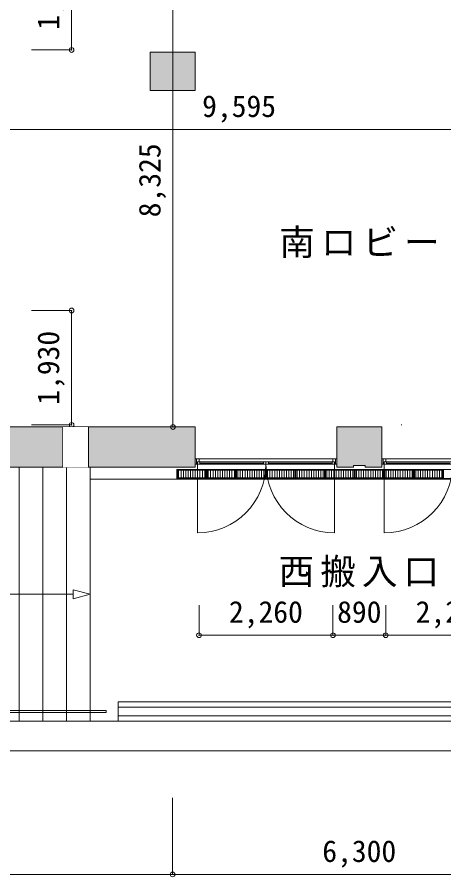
# Model space of a CAD drawing. Units: millimetres at full size, sheet at 1:200; details may follow other scales. Extents: x -96239 to 62349, y -170536 to 17264.
# Drawn here: x -35839 to -28641, y -106155 to -91653 of the extents above; entities that cross this region are included whole.
import ezdxf
from ezdxf.enums import TextEntityAlignment as Align

# ---------------------------------------------------------------- set-up
doc = ezdxf.new("R2010")
doc.units = ezdxf.units.MM
doc.header["$LTSCALE"] = 200
doc.header["$PDMODE"] = 32
doc.header["$PDSIZE"] = 80
for name, color, linetype, lineweight in [('0-1_躯体', 7, 'Continuous', 9), ('0-2_建具', 7, 'Continuous', 9), ('0-3_仕上', 4, 'Continuous', 5), ('0-6_寸法', 4, 'Continuous', 5), ('0-C_タイル・側溝', 7, 'Continuous', 9)]:
    doc.layers.add(name, color=color, linetype=linetype, lineweight=lineweight)
doc.layers.add('0-4_室名', color=7, linetype='Continuous')
doc.styles.add('ＭＳ ゴシック', font='')
doc.styles.add('ＭＳ Ｐゴシック', font='')
doc.styles.get('ＭＳ ゴシック').set_extended_font_data('MS Gothic')
doc.styles.get('ＭＳ Ｐゴシック').set_extended_font_data('MS PGothic')

msp = doc.modelspace()

# ---------------------------------------------------------------- linework, layer by layer
at = {"layer": '0-1_躯体'}
for p, q in [((-33596.1, -92241.2), (-33596.1, -92891.2)), ((-33596.1, -92241.2), (-33596.1, -92891.2)), ((-40891.1, -98566.2), (-32836.1, -98566.2)), ((-32836.1, -98566.2), (-32836.1, -99246.2)), ((-30446.1, -99246.2), (-30446.1, -98566.2)), ((-29686.1, -98566.2), (-30446.1, -98566.2)), ((-29686.1, -99246.2), (-29686.1, -98566.2)), ((-30446.1, -99106.2), (-32836.1, -99106.2)), ((-27296.1, -99106.2), (-29686.1, -99106.2)), ((-41541.1, -99246.2), (-32836.1, -99246.2)), ((-34606.1, -99246.2), (-34606.1, -103531.2)), ((-30446.1, -99246.2), (-30166.1, -99246.2)), ((-30166.1, -99216.2), (-30166.1, -99246.2)), ((-29686.1, -99246.2), (-29966.1, -99246.2)), ((-24426.1, -99446.2), (-34606.1, -99446.2)), ((-24146.1, -103201.2), (-34136.1, -103201.2)), ((-34136.1, -103291.2), (-34136.1, -103441.2)), ((-34136.1, -103531.2), (-41541.1, -103531.2)), ((-24146.1, -103441.2), (-34136.1, -103441.2)), ((-34136.1, -103441.2), (-34136.1, -103531.2)), ((-24146.1, -103531.2), (-34136.1, -103531.2))]:
    msp.add_line(p, q, dxfattribs=at)
for points in [[(-33596.1, -92241.2), (-32836.1, -92241.2), (-32836.1, -92891.2), (-33596.1, -92891.2)], [(-33596.1, -92241.2), (-32836.1, -92241.2), (-32836.1, -92891.2), (-33596.1, -92891.2)], [(-30166.1, -99216.2), (-29966.1, -99216.2), (-29966.1, -99246.2)], [(-24146.1, -103291.2), (-34136.1, -103291.2), (-34136.1, -103201.2)]]:
    msp.add_lwpolyline(points, dxfattribs=at)
at = {"layer": '0-1_躯体', "color": 9}
for points in [[(-32836.1, -92241.2), (-33596.1, -92241.2), (-32836.1, -92891.2), (-33596.1, -92891.2)], [(-32836.1, -98566.2), (-41541.1, -98566.2), (-32836.1, -99246.2), (-41541.1, -99246.2)], [(-30446.1, -98566.2), (-30446.1, -99216.2), (-30166.1, -98566.2), (-30166.1, -99216.2)], [(-29688.5, -98563.8), (-30166.1, -98563.8), (-29688.5, -99216.2), (-30166.1, -99216.2)], [(-30166.1, -99246.2), (-30166.1, -99196.2), (-30446.1, -99246.2), (-30446.1, -99196.2)], [(-29686.1, -99246.2), (-29686.1, -99216.2), (-29966.1, -99246.2), (-29966.1, -99216.2)]]:
    msp.add_solid(points, dxfattribs=at)
at = {"layer": '0-2_建具'}
for p, q in [((-35066.1, -98566.2), (-35051.1, -98566.2)), ((-35066.1, -98566.2), (-35066.1, -99246.2)), ((-35046.1, -98566.2), (-34871.1, -98566.2)), ((-34881.1, -98596.2), (-34881.1, -98636.2)), ((-34871.1, -98566.2), (-34871.1, -98591.2)), ((-34851.1, -98566.2), (-34866.1, -98566.2)), ((-34851.1, -98566.2), (-34836.1, -98566.2)), ((-34836.1, -98566.2), (-34836.1, -98596.2)), ((-34836.1, -98596.2), (-34821.1, -98596.2)), ((-34831.1, -98566.2), (-34656.1, -98566.2)), ((-34821.1, -98596.2), (-34821.1, -98636.2)), ((-34656.1, -98566.2), (-34656.1, -98591.2)), ((-34636.1, -98566.2), (-34651.1, -98566.2)), ((-34636.1, -98566.2), (-34636.1, -99246.2)), ((-34881.1, -98636.2), (-34866.1, -98636.2)), ((-34866.1, -98636.2), (-34866.1, -99176.2)), ((-34821.1, -98636.2), (-34836.1, -98636.2)), ((-34836.1, -98636.2), (-34836.1, -99176.2)), ((-34881.1, -99216.2), (-34881.1, -99176.2)), ((-34881.1, -99176.2), (-34866.1, -99176.2)), ((-34821.1, -99176.2), (-34836.1, -99176.2)), ((-34821.1, -99216.2), (-34821.1, -99176.2)), ((-32836.1, -99196.2), (-32836.1, -99106.2)), ((-32771.1, -99106.2), (-32836.1, -99106.2)), ((-32836.1, -99196.2), (-32836.1, -99106.2)), ((-32816.1, -99106.2), (-32816.1, -99196.2)), ((-32796.1, -99156.2), (-30486.1, -99156.2)), ((-32771.1, -99156.2), (-32771.1, -99106.2)), ((-32756.1, -99156.2), (-32756.1, -99196.2)), ((-32756.1, -99176.2), (-31681.1, -99176.2)), ((-31681.1, -99196.2), (-31681.1, -99156.2)), ((-31681.1, -99196.2), (-31681.1, -99156.2)), ((-31641.1, -99196.2), (-31641.1, -99156.2)), ((-31641.1, -99196.2), (-31641.1, -99156.2)), ((-31601.1, -99196.2), (-31601.1, -99156.2)), ((-31601.1, -99176.2), (-30526.1, -99176.2)), ((-30526.1, -99196.2), (-30526.1, -99156.2)), ((-30511.1, -99156.2), (-30511.1, -99106.2)), ((-30511.1, -99106.2), (-30446.1, -99106.2)), ((-30466.1, -99196.2), (-30466.1, -99106.2)), ((-30446.1, -99196.2), (-30446.1, -99106.2)), ((-29686.1, -99196.2), (-29686.1, -99106.2)), ((-29621.1, -99106.2), (-29686.1, -99106.2)), ((-29666.1, -99106.2), (-29666.1, -99196.2)), ((-29646.1, -99156.2), (-27336.1, -99156.2)), ((-29621.1, -99156.2), (-29621.1, -99106.2)), ((-29606.1, -99156.2), (-29606.1, -99196.2)), ((-29606.1, -99176.2), (-28531.1, -99176.2)), ((-34606.1, -99246.2), (-37006.1, -99246.2)), ((-35806.1, -99246.2), (-35806.1, -103531.2)), ((-35406.1, -99246.2), (-35406.1, -103531.2)), ((-35046.1, -99246.2), (-34871.1, -99246.2)), ((-35006.1, -99246.2), (-35006.1, -103531.2)), ((-34866.1, -99216.2), (-34881.1, -99216.2)), ((-34871.1, -99246.2), (-34871.1, -99221.2)), ((-34866.1, -99246.2), (-34866.1, -99216.2)), ((-34851.1, -99246.2), (-34866.1, -99246.2)), ((-34851.1, -99246.2), (-34836.1, -99246.2)), ((-34831.1, -99246.2), (-34656.1, -99246.2)), ((-34656.1, -99246.2), (-34656.1, -99221.2)), ((-34606.1, -99246.2), (-34606.1, -103531.2)), ((-32796.1, -99196.2), (-32836.1, -99196.2)), ((-32803, -99196.2), (-30446.1, -99196.2)), ((-29646.1, -99196.2), (-29686.1, -99196.2)), ((-29653, -99196.2), (-27296.1, -99196.2)), ((-34894.9, -101311.3), (-34606.1, -101388.7)), ((-34894.9, -101311.3), (-34894.9, -101466.1)), ((-34894.9, -101388.7), (-37006.1, -101388.7)), ((-34894.9, -101466.1), (-34606.1, -101388.7)), ((-34606.1, -103531.2), (-37006.1, -103531.2))]:
    msp.add_line(p, q, dxfattribs=at)
at = {"layer": '0-2_建具', "color": 4, "lineweight": 5}
for p, q in [((-32796.1, -99156.2), (-32796.1, -100351.2)), ((-30486.1, -100351.2), (-30486.1, -99156.2)), ((-29646.1, -99156.2), (-29646.1, -100351.2))]:
    msp.add_line(p, q, dxfattribs=at)
at = {"layer": '0-2_建具'}
for points in [[(-35051.1, -98566.2), (-35051.1, -98596.2), (-35036.1, -98596.2), (-35036.1, -98636.2), (-35066.1, -98636.2)], [(-35046.1, -98566.2), (-35046.1, -98591.2), (-34871.1, -98591.2)], [(-34866.1, -98566.2), (-34866.1, -98596.2), (-34881.1, -98596.2)], [(-34831.1, -98566.2), (-34831.1, -98591.2), (-34656.1, -98591.2)], [(-34636.1, -98566.2), (-34636.1, -99246.2), (-34651.1, -99246.2), (-34651.1, -99216.2), (-34666.1, -99216.2), (-34666.1, -99176.2), (-34636.1, -99176.2)], [(-34651.1, -98566.2), (-34651.1, -98596.2), (-34666.1, -98596.2), (-34666.1, -98636.2), (-34636.1, -98636.2)], [(-35066.1, -99246.2), (-35051.1, -99246.2), (-35051.1, -99216.2), (-35036.1, -99216.2), (-35036.1, -99176.2), (-35066.1, -99176.2)], [(-35046.1, -99246.2), (-35046.1, -99221.2), (-34871.1, -99221.2)], [(-34836.1, -99246.2), (-34836.1, -99216.2), (-34821.1, -99216.2)], [(-34831.1, -99246.2), (-34831.1, -99221.2), (-34656.1, -99221.2)]]:
    msp.add_lwpolyline(points, dxfattribs=at)
at = {"layer": '0-2_建具', "color": 4, "lineweight": 5}
for centre, start, end in [((-32796.1, -99196.2), 270, 0), ((-30486.1, -99196.2), 180, 270), ((-29646.1, -99196.2), 270, 0)]:
    msp.add_arc(centre, 1155, start, end, dxfattribs=at)
at = {"layer": '0-3_仕上', "color": 7, "lineweight": 9}
for p, q in [((-33146.1, -99436.2), (-33146.1, -99286.2)), ((-32646.1, -99286.2), (-33146.1, -99286.2)), ((-33146.1, -99436.2), (-33146.1, -99286.2)), ((-33136.1, -99426.2), (-33136.1, -99296.2)), ((-32656.1, -99296.2), (-33136.1, -99296.2)), ((-32656.1, -99426.2), (-32656.1, -99296.2)), ((-32646.1, -99436.2), (-32646.1, -99286.2)), ((-32146.1, -99286.2), (-32646.1, -99286.2)), ((-32646.1, -99436.2), (-32646.1, -99286.2)), ((-32646.1, -99436.2), (-32646.1, -99286.2)), ((-32646.1, -99436.2), (-32646.1, -99286.2)), ((-32646.1, -99436.2), (-32646.1, -99286.2)), ((-32636.1, -99426.2), (-32636.1, -99296.2)), ((-32156.1, -99296.2), (-32636.1, -99296.2)), ((-32156.1, -99426.2), (-32156.1, -99296.2)), ((-32146.1, -99436.2), (-32146.1, -99286.2)), ((-32146.1, -99436.2), (-32146.1, -99286.2)), ((-31646.1, -99286.2), (-32146.1, -99286.2)), ((-32146.1, -99436.2), (-32146.1, -99286.2)), ((-32136.1, -99426.2), (-32136.1, -99296.2)), ((-31656.1, -99296.2), (-32136.1, -99296.2)), ((-31656.1, -99426.2), (-31656.1, -99296.2)), ((-31646.1, -99436.2), (-31646.1, -99286.2)), ((-31646.1, -99436.2), (-31646.1, -99286.2)), ((-31146.1, -99286.2), (-31646.1, -99286.2)), ((-31646.1, -99436.2), (-31646.1, -99286.2)), ((-31636.1, -99426.2), (-31636.1, -99296.2)), ((-31156.1, -99296.2), (-31636.1, -99296.2)), ((-31156.1, -99426.2), (-31156.1, -99296.2)), ((-31146.1, -99436.2), (-31146.1, -99286.2)), ((-31146.1, -99436.2), (-31146.1, -99286.2)), ((-30646.1, -99286.2), (-31146.1, -99286.2)), ((-31146.1, -99436.2), (-31146.1, -99286.2)), ((-31136.1, -99426.2), (-31136.1, -99296.2)), ((-30656.1, -99296.2), (-31136.1, -99296.2)), ((-30656.1, -99426.2), (-30656.1, -99296.2)), ((-30646.1, -99436.2), (-30646.1, -99286.2)), ((-30646.1, -99436.2), (-30646.1, -99286.2)), ((-30146.1, -99286.2), (-30646.1, -99286.2)), ((-30646.1, -99436.2), (-30646.1, -99286.2)), ((-30636.1, -99426.2), (-30636.1, -99296.2)), ((-30156.1, -99296.2), (-30636.1, -99296.2)), ((-30156.1, -99426.2), (-30156.1, -99296.2)), ((-30146.1, -99436.2), (-30146.1, -99286.2)), ((-30146.1, -99436.2), (-30146.1, -99286.2)), ((-29646.1, -99286.2), (-30146.1, -99286.2)), ((-30146.1, -99436.2), (-30146.1, -99286.2)), ((-30136.1, -99426.2), (-30136.1, -99296.2)), ((-29656.1, -99296.2), (-30136.1, -99296.2)), ((-29656.1, -99426.2), (-29656.1, -99296.2)), ((-29646.1, -99436.2), (-29646.1, -99286.2)), ((-29646.1, -99436.2), (-29646.1, -99286.2)), ((-29146.1, -99286.2), (-29646.1, -99286.2)), ((-29646.1, -99436.2), (-29646.1, -99286.2)), ((-29636.1, -99426.2), (-29636.1, -99296.2)), ((-29156.1, -99296.2), (-29636.1, -99296.2)), ((-29156.1, -99426.2), (-29156.1, -99296.2)), ((-29146.1, -99436.2), (-29146.1, -99286.2)), ((-29146.1, -99436.2), (-29146.1, -99286.2)), ((-28646.1, -99286.2), (-29146.1, -99286.2)), ((-29146.1, -99436.2), (-29146.1, -99286.2)), ((-29136.1, -99426.2), (-29136.1, -99296.2)), ((-28656.1, -99296.2), (-29136.1, -99296.2)), ((-28656.1, -99426.2), (-28656.1, -99296.2)), ((-28646.1, -99436.2), (-28646.1, -99286.2)), ((-28646.1, -99436.2), (-28646.1, -99286.2)), ((-28146.1, -99286.2), (-28646.1, -99286.2)), ((-28646.1, -99436.2), (-28646.1, -99286.2)), ((-32646.1, -99436.2), (-33146.1, -99436.2)), ((-32656.1, -99426.2), (-33136.1, -99426.2)), ((-32146.1, -99436.2), (-32646.1, -99436.2)), ((-32156.1, -99426.2), (-32636.1, -99426.2)), ((-31646.1, -99436.2), (-32146.1, -99436.2)), ((-31656.1, -99426.2), (-32136.1, -99426.2)), ((-31146.1, -99436.2), (-31646.1, -99436.2)), ((-31156.1, -99426.2), (-31636.1, -99426.2)), ((-30646.1, -99436.2), (-31146.1, -99436.2)), ((-30656.1, -99426.2), (-31136.1, -99426.2)), ((-30146.1, -99436.2), (-30646.1, -99436.2)), ((-30156.1, -99426.2), (-30636.1, -99426.2)), ((-29646.1, -99436.2), (-30146.1, -99436.2)), ((-29656.1, -99426.2), (-30136.1, -99426.2)), ((-29146.1, -99436.2), (-29646.1, -99436.2)), ((-29156.1, -99426.2), (-29636.1, -99426.2)), ((-28646.1, -99436.2), (-29146.1, -99436.2)), ((-28656.1, -99426.2), (-29136.1, -99426.2)), ((-28146.1, -99436.2), (-28646.1, -99436.2)), ((-34355.2, -103351.2), (-37006.1, -103351.2)), ((-34355.2, -103381.2), (-37006.1, -103381.2)), ((-34400.6, -103351.2), (-34336.1, -103351.2)), ((-34400.6, -103381.2), (-34336.1, -103381.2)), ((-34336.1, -103351.2), (-34336.1, -103381.2))]:
    msp.add_line(p, q, dxfattribs=at)
at = {"layer": '0-3_仕上'}
for p, q in [((-33114.7, -99296.2), (-33114.7, -99426.2)), ((-33074.7, -99296.2), (-33074.7, -99426.2)), ((-33034.7, -99296.2), (-33034.7, -99426.2)), ((-32994.7, -99296.2), (-32994.7, -99426.2)), ((-32954.7, -99296.2), (-32954.7, -99426.2)), ((-32914.7, -99296.2), (-32914.7, -99426.2)), ((-32874.7, -99296.2), (-32874.7, -99426.2)), ((-32834.7, -99296.2), (-32834.7, -99426.2)), ((-32794.7, -99296.2), (-32794.7, -99426.2)), ((-32754.7, -99296.2), (-32754.7, -99426.2)), ((-32714.7, -99296.2), (-32714.7, -99426.2)), ((-32674.7, -99296.2), (-32674.7, -99426.2)), ((-32614.7, -99296.2), (-32614.7, -99426.2)), ((-32574.7, -99296.2), (-32574.7, -99426.2)), ((-32534.7, -99296.2), (-32534.7, -99426.2)), ((-32494.7, -99296.2), (-32494.7, -99426.2)), ((-32454.7, -99296.2), (-32454.7, -99426.2)), ((-32414.7, -99296.2), (-32414.7, -99426.2)), ((-32374.7, -99296.2), (-32374.7, -99426.2)), ((-32334.7, -99296.2), (-32334.7, -99426.2)), ((-32294.7, -99296.2), (-32294.7, -99426.2)), ((-32254.7, -99296.2), (-32254.7, -99426.2)), ((-32214.7, -99296.2), (-32214.7, -99426.2)), ((-32174.7, -99296.2), (-32174.7, -99426.2)), ((-32114.7, -99296.2), (-32114.7, -99426.2)), ((-32074.7, -99296.2), (-32074.7, -99426.2)), ((-32034.7, -99296.2), (-32034.7, -99426.2)), ((-31994.7, -99296.2), (-31994.7, -99426.2)), ((-31954.7, -99296.2), (-31954.7, -99426.2)), ((-31914.7, -99296.2), (-31914.7, -99426.2)), ((-31874.7, -99296.2), (-31874.7, -99426.2)), ((-31834.7, -99296.2), (-31834.7, -99426.2)), ((-31794.7, -99296.2), (-31794.7, -99426.2)), ((-31754.7, -99296.2), (-31754.7, -99426.2)), ((-31714.7, -99296.2), (-31714.7, -99426.2)), ((-31674.7, -99296.2), (-31674.7, -99426.2)), ((-31614.7, -99296.2), (-31614.7, -99426.2)), ((-31574.7, -99296.2), (-31574.7, -99426.2)), ((-31534.7, -99296.2), (-31534.7, -99426.2)), ((-31494.7, -99296.2), (-31494.7, -99426.2)), ((-31454.7, -99296.2), (-31454.7, -99426.2)), ((-31414.7, -99296.2), (-31414.7, -99426.2)), ((-31374.7, -99296.2), (-31374.7, -99426.2)), ((-31334.7, -99296.2), (-31334.7, -99426.2)), ((-31294.7, -99296.2), (-31294.7, -99426.2)), ((-31254.7, -99296.2), (-31254.7, -99426.2)), ((-31214.7, -99296.2), (-31214.7, -99426.2)), ((-31174.7, -99296.2), (-31174.7, -99426.2)), ((-31114.7, -99296.2), (-31114.7, -99426.2)), ((-31074.7, -99296.2), (-31074.7, -99426.2)), ((-31034.7, -99296.2), (-31034.7, -99426.2)), ((-30994.7, -99296.2), (-30994.7, -99426.2)), ((-30954.7, -99296.2), (-30954.7, -99426.2)), ((-30914.7, -99296.2), (-30914.7, -99426.2)), ((-30874.7, -99296.2), (-30874.7, -99426.2)), ((-30834.7, -99296.2), (-30834.7, -99426.2)), ((-30794.7, -99296.2), (-30794.7, -99426.2)), ((-30754.7, -99296.2), (-30754.7, -99426.2)), ((-30714.7, -99296.2), (-30714.7, -99426.2)), ((-30674.7, -99296.2), (-30674.7, -99426.2)), ((-30614.7, -99296.2), (-30614.7, -99426.2)), ((-30574.7, -99296.2), (-30574.7, -99426.2)), ((-30534.7, -99296.2), (-30534.7, -99426.2)), ((-30494.7, -99296.2), (-30494.7, -99426.2)), ((-30454.7, -99296.2), (-30454.7, -99426.2)), ((-30414.7, -99296.2), (-30414.7, -99426.2)), ((-30374.7, -99296.2), (-30374.7, -99426.2)), ((-30334.7, -99296.2), (-30334.7, -99426.2)), ((-30294.7, -99296.2), (-30294.7, -99426.2)), ((-30254.7, -99296.2), (-30254.7, -99426.2)), ((-30214.7, -99296.2), (-30214.7, -99426.2)), ((-30174.7, -99296.2), (-30174.7, -99426.2)), ((-30114.7, -99296.2), (-30114.7, -99426.2)), ((-30074.7, -99296.2), (-30074.7, -99426.2)), ((-30034.7, -99296.2), (-30034.7, -99426.2)), ((-29994.7, -99296.2), (-29994.7, -99426.2)), ((-29954.7, -99296.2), (-29954.7, -99426.2)), ((-29914.7, -99296.2), (-29914.7, -99426.2)), ((-29874.7, -99296.2), (-29874.7, -99426.2)), ((-29834.7, -99296.2), (-29834.7, -99426.2)), ((-29794.7, -99296.2), (-29794.7, -99426.2)), ((-29754.7, -99296.2), (-29754.7, -99426.2)), ((-29714.7, -99296.2), (-29714.7, -99426.2)), ((-29674.7, -99296.2), (-29674.7, -99426.2)), ((-29614.7, -99296.2), (-29614.7, -99426.2)), ((-29574.7, -99296.2), (-29574.7, -99426.2)), ((-29534.7, -99296.2), (-29534.7, -99426.2)), ((-29494.7, -99296.2), (-29494.7, -99426.2)), ((-29454.7, -99296.2), (-29454.7, -99426.2)), ((-29414.7, -99296.2), (-29414.7, -99426.2)), ((-29374.7, -99296.2), (-29374.7, -99426.2)), ((-29334.7, -99296.2), (-29334.7, -99426.2)), ((-29294.7, -99296.2), (-29294.7, -99426.2)), ((-29254.7, -99296.2), (-29254.7, -99426.2)), ((-29214.7, -99296.2), (-29214.7, -99426.2)), ((-29174.7, -99296.2), (-29174.7, -99426.2)), ((-29114.7, -99296.2), (-29114.7, -99426.2)), ((-29074.7, -99296.2), (-29074.7, -99426.2)), ((-29034.7, -99296.2), (-29034.7, -99426.2)), ((-28994.7, -99296.2), (-28994.7, -99426.2)), ((-28954.7, -99296.2), (-28954.7, -99426.2)), ((-28914.7, -99296.2), (-28914.7, -99426.2)), ((-28874.7, -99296.2), (-28874.7, -99426.2)), ((-28834.7, -99296.2), (-28834.7, -99426.2)), ((-28794.7, -99296.2), (-28794.7, -99426.2)), ((-28754.7, -99296.2), (-28754.7, -99426.2)), ((-28714.7, -99296.2), (-28714.7, -99426.2)), ((-28674.7, -99296.2), (-28674.7, -99426.2))]:
    msp.add_line(p, q, dxfattribs=at)
at = {"layer": '0-6_寸法'}
for p, q in [((-34920.3, -92206.2), (-34920.3, -90276.2)), ((-33210.4, -90241.2), (-33210.4, -98566.2)), ((-34920.3, -92206.2), (-35598.3, -92206.2)), ((-27296.1, -93546.9), (-36891.1, -93546.9)), ((-34920.3, -96601.2), (-35598.3, -96601.2)), ((-34920.3, -98531.2), (-34920.3, -96601.2)), ((-34920.3, -98531.2), (-35598.3, -98531.2)), ((-29350.7, -98531.2), (-29359, -98531.2)), ((-32771.1, -102078.8), (-32771.1, -101570.3)), ((-30511.1, -102078.8), (-30511.1, -101570.3)), ((-29621.1, -102078.8), (-29621.1, -101570.3)), ((-30511.1, -102078.8), (-32771.1, -102078.8)), ((-29621.1, -102078.8), (-30511.1, -102078.8)), ((-27361.1, -102078.8), (-29621.1, -102078.8)), ((-33216.1, -106114.7), (-33216.1, -104824.5)), ((-41216.1, -106114.7), (-33216.1, -106114.7)), ((-33216.1, -106114.7), (-26916.1, -106114.7))]:
    msp.add_line(p, q, dxfattribs=at)
for p in [(-34920.3, -92206.2), (-34920.3, -96601.2), (-34920.3, -98531.2), (-33210.4, -98566.2), (-32771.1, -102078.8), (-30511.1, -102078.8), (-29621.1, -102078.8), (-33216.1, -106114.7)]:
    msp.add_point(p, dxfattribs=at)
at = {"layer": '0-C_タイル・側溝'}
for p, q in [((-42733.5, -103531.2), (-24046.1, -103531.2)), ((-23846.1, -104031.2), (-42749.6, -104031.2))]:
    msp.add_line(p, q, dxfattribs=at)

# ---------------------------------------------------------------- texts
at = {"layer": '0-4_室名', "char_height": 439.9, "attachment_point": 7, "style": 'ＭＳ Ｐゴシック'}
for s, insert in [('\\T1.17;南ロビー', (-31416.1, -95716.2)), ('\\T1.17;西搬入口', (-31428.1, -101271.7))]:
    msp.add_mtext(s, dxfattribs=dict(at, insert=insert))
at = {"layer": '0-6_寸法', "style": 'ＭＳ ゴシック'}
for s, p in [('1,930', (-35020.3, -91866.2)), ('8,325', (-33310.4, -95028.7)), ('1,930', (-35020.3, -98191.2))]:
    msp.add_text(s, height=366.6, rotation=90, dxfattribs=at).set_placement(p, align=Align.BOTTOM_LEFT)
for s, p in [('9,595', (-32718.6, -93446.9)), ('2,260', (-32266.1, -101978.8)), ('890', (-30441.1, -101978.8)), ('2,260', (-29116.1, -101978.8)), ('6,300', (-30691.1, -106014.7))]:
    msp.add_text(s, height=366.6, dxfattribs=at).set_placement(p, align=Align.BOTTOM_LEFT)

# ---------------------------------------------------------------- next in the draw order: wipeouts: each hides what was drawn before it
msp.add_wipeout([(-34636.1, -98566.2), (-35066.1, -98566.2), (-35066.1, -99246.2), (-34636.1, -99246.2)])

# ---------------------------------------------------------------- next in the draw order: linework, layer by layer
at = {"layer": '0-1_躯体'}
msp.add_line((-35066.1, -98566.2), (-35066.1, -99246.2), dxfattribs=at)

# ---------------------------------------------------------------- next in the draw order: wipeouts: each hides what was drawn before it
msp.add_wipeout([(-35066.1, -98566.2), (-35066.1, -99246.2), (-34636.1, -99246.2), (-34636.1, -98566.2)])

# ---------------------------------------------------------------- next in the draw order: linework, layer by layer
msp.add_line((-34636.1, -98566.2), (-34636.1, -99246.2), dxfattribs=at)

doc.saveas('drawing.dxf')
